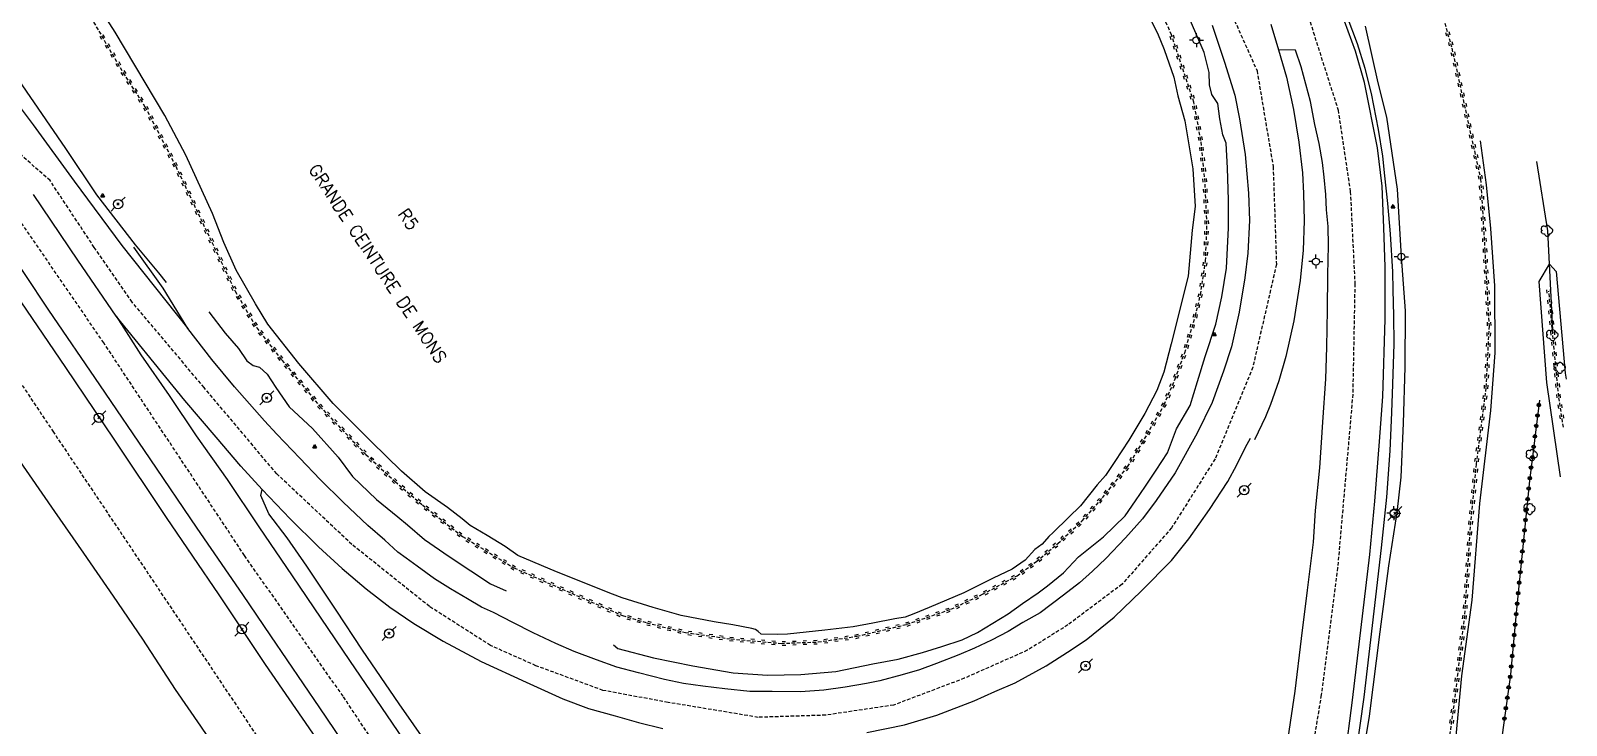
# Model space of a CAD drawing. Header units: millimetres. Extents: x 117000 to 118000, y 126000 to 127000.
# Drawn here: x 117551.4 to 117770.5, y 126405.5 to 126504.6 of the extents above; entities that cross this region are included whole.
import ezdxf
from ezdxf.enums import TextEntityAlignment as Align

# ---------------------------------------------------------------- set-up
doc = ezdxf.new("R2010")
doc.units = ezdxf.units.MM
doc.linetypes.add('DASHED', pattern=[0.75, 0.5, -0.25])
doc.layers.get('0').update_dxf_attribs({"linetype": 'CONTINUOUS'})
for name, color, linetype in [('W0001', 6, 'DASHED'), ('W0008', 7, 'CONTINUOUS'), ('W0010', 4, 'CONTINUOUS'), ('W0211', 2, 'CONTINUOUS'), ('W0220', 5, 'DASHED'), ('W0300', 7, 'CONTINUOUS'), ('W0323', 7, 'CONTINUOUS'), ('W0330', 7, 'CONTINUOUS'), ('W0473', 7, 'CONTINUOUS'), ('W0610', 7, 'CONTINUOUS'), ('W0850', 7, 'CONTINUOUS'), ('W0989', 7, 'CONTINUOUS'), ('W0990', 7, 'CONTINUOUS')]:
    doc.layers.add(name, color=color, linetype=linetype)
doc.styles.get("Standard").update_dxf_attribs({"font": 'romans.shx', "width": 0.85})

# ---------------------------------------------------------------- blocks, each defined once
blk = doc.blocks.new('T610')
for p, q in [((-0.500001, 0), (-1.000002, 0)), ((0, 0.500001), (0, 1.000002)), ((0.500001, 0), (1.000002, 0)), ((0, -0.500001), (0, -1.000002))]:
    blk.add_line(p, q)
blk.add_ellipse((0, 0), major_axis=(-0.353554, 0.353554), ratio=1, start_param=3.926990817, end_param=10.2101761242)
blk = doc.blocks.new('T473')
for p, q in [((-0.166667, 0.166667), (0.166667, -0.166667)), ((-0.166667, -0.166667), (0.166667, 0.166667)), ((0.500001, 0.500001), (1.000002, 1.000002)), ((-1.000002, -1.000002), (-0.500001, -0.500001))]:
    blk.add_line(p, q)
blk.add_ellipse((0, 0), major_axis=(0.471405, 0.471405), ratio=1, start_param=5.4977871438, end_param=11.780972451)
blk = doc.blocks.new('T850')
for p, q in [((-0.25, -0.15), (0, 0.32)), ((0, 0.32), (0.25, -0.15)), ((-0.25, -0.15), (0.25, -0.15))]:
    blk.add_line(p, q)
for major_axis in [(-0.106, 0.106), (-0.0354, 0.0354), (-0.0236, 0.0236)]:
    blk.add_ellipse((0, 0), major_axis=major_axis, ratio=1, start_param=3.926991, end_param=10.210176)
blk = doc.blocks.new('T300')
for p, q in [((-0.8, 0.51), (-0.86, 0.34)), ((-0.86, 0.34), (-0.86, 0.17)), ((-0.86, 0.17), (-0.74, 0.06)), ((-0.69, 0.63), (-0.8, 0.51)), ((-0.8, -0.06), (-0.74, 0.06)), ((-0.74, 0.06), (-0.69, 0.11)), ((-0.57, 0.69), (-0.69, 0.63)), ((-0.46, 0.69), (-0.57, 0.69)), ((-0.29, 0.63), (-0.46, 0.69)), ((-0.29, 0.63), (-0.17, 0.74)), ((-0.23, 0.57), (-0.29, 0.63)), ((-0.17, 0.74), (-0.06, 0.8)), ((-0.06, 0.8), (0.06, 0.8)), ((0.06, 0.8), (0.23, 0.74)), ((0.23, 0.74), (0.34, 0.63)), ((0.34, 0.63), (0.4, 0.51)), ((0.46, 0.46), (0.34, 0.46)), ((0.4, 0.51), (0.4, 0.46)), ((0.57, 0.4), (0.46, 0.46)), ((0.57, 0.4), (0.69, 0.29)), ((0.69, 0.29), (0.74, 0.17)), ((0.74, 0.06), (0.69, -0.17)), ((0.74, 0.17), (0.74, 0.06)), ((-0.8, -0.17), (-0.8, -0.06)), ((-0.8, -0.23), (-0.8, -0.17)), ((-0.74, -0.34), (-0.8, -0.23)), ((-0.69, -0.4), (-0.74, -0.34)), ((-0.51, -0.46), (-0.69, -0.4)), ((-0.4, -0.46), (-0.51, -0.46)), ((-0.4, -0.46), (-0.34, -0.46)), ((-0.34, -0.46), (-0.34, -0.4)), ((-0.34, -0.51), (-0.34, -0.46)), ((-0.29, -0.63), (-0.34, -0.51)), ((-0.17, -0.74), (-0.29, -0.63)), ((-0.06, -0.8), (-0.17, -0.74)), ((0.06, -0.8), (-0.06, -0.8)), ((0.17, -0.74), (0.06, -0.8)), ((0.23, -0.69), (0.17, -0.74)), ((0.29, -0.46), (0.23, -0.46)), ((0.29, -0.63), (0.23, -0.69)), ((0.46, -0.4), (0.29, -0.46)), ((0.34, -0.51), (0.29, -0.63)), ((0.34, -0.51), (0.34, -0.46)), ((0.57, -0.34), (0.46, -0.4)), ((0.63, -0.29), (0.57, -0.34)), ((0.69, -0.17), (0.63, -0.29))]:
    blk.add_line(p, q)
blk = doc.blocks.new('t323o')
at = {"color": 0, "linetype": 'Continuous'}
for radius in [0.25, 0.15]:
    blk.add_circle((0, 0), radius, dxfattribs=at)
blk = doc.blocks.new('t220o')
at = {"color": 0, "linetype": 'Continuous'}
for p, q in [((-0.25, 0.25), (0.25, 0.25)), ((-0.25, -0.25), (0.25, -0.25))]:
    blk.add_line(p, q, dxfattribs=at)

msp = doc.modelspace()

# ---------------------------------------------------------------- linework, layer by layer
at = {"layer": 'W0001'}
for points in [[(117402.43, 126675), (117437.33, 126622.68), (117450.1, 126603.54), (117485.01, 126551.28), (117518.98, 126500.82), (117554.53, 126447.48), (117591.14, 126392.81), (117608.37, 126367.36), (117630.46, 126333.74), (117648.52, 126304.7), (117660.15, 126285.37), (117675.05, 126258.71), (117687.81, 126234.34), (117689.57, 126230.79)], [(117721, 126510.85), (117726.36, 126498.9), (117728.66, 126485.22), (117729.13, 126471.27), (117725.75, 126456.59), (117720.37, 126443.52), (117714.16, 126433.67), (117707.1, 126425.64), (117699.37, 126419.83), (117693.58, 126416.21), (117684.59, 126412.22), (117674.51, 126408.4), (117664.81, 126406.96), (117655.18, 126406.65), (117642.33, 126408.78), (117633.04, 126410.49), (117623.47, 126414.02), (117616.99, 126416.9), (117608.28, 126422.46), (117597.21, 126431.32), (117586.49, 126441.39), (117576.12, 126453.71), (117565.85, 126465.9), (117560.45, 126473.7), (117554.15, 126483.22), (117548.73, 126488.01)], [(117733.48, 126507.28), (117737.93, 126493.29), (117739.67, 126481.64), (117740.32, 126468.5), (117740.02, 126452.72), (117737.86, 126427.99), (117735.52, 126409.84), (117732.58, 126391.9)], [(117704.42, 126233.55), (117694.24, 126253.66), (117681.6, 126276.19), (117668.23, 126298.84), (117648.92, 126329.99), (117627.47, 126362.38), (117615.43, 126380.45), (117595.95, 126409.66), (117581.89, 126429.74), (117561.82, 126460.06), (117541.04, 126490.36)]]:
    msp.add_lwpolyline(points, dxfattribs=at)
at = {"layer": 'W0008'}
for points in [[(117439.77, 126654), (117445.48, 126645.43), (117452.24, 126635.33), (117461.21, 126621.95), (117468.49, 126611.61), (117476.49, 126599.63), (117483.41, 126589.44), (117489.56, 126580.03), (117498.38, 126567.05), (117504.31, 126558.66), (117510.5, 126549.25), (117518.76, 126537.45), (117525.27, 126527.99), (117532.01, 126518.09), (117538.1, 126509.84), (117544.15, 126501.27), (117551.72, 126491.2), (117557.6, 126483.14), (117564.4, 126473.95), (117573.82, 126462.1)], [(117619.59, 126367.99), (117613.33, 126377.33), (117606.06, 126387.94), (117601.99, 126394.15), (117592.63, 126407.99), (117585.63, 126418.28), (117581.66, 126424.18), (117575.14, 126433.62), (117568.42, 126443.52), (117561.24, 126454.07), (117553.98, 126464.76), (117546.98, 126475.22), (117540.81, 126484.28), (117530.57, 126499.39), (117522.2, 126511.58), (117513.95, 126523.98), (117505.15, 126536.68), (117497.5, 126547.89), (117490.66, 126558.04), (117481.36, 126571.76), (117462.95, 126598.87), (117445.51, 126624.37), (117440.42, 126631.99)], [(117577.33, 126478.51), (117573.5, 126486.85), (117570.5, 126492.51), (117567.74, 126497.24), (117563.46, 126504.38), (117558.78, 126511.73), (117553.63, 126518.72), (117550.43, 126523.69), (117543.48, 126534.64), (117537.33, 126543.8), (117532.15, 126551.47), (117527.56, 126557.96), (117522.78, 126564.95), (117520.16, 126569.28)], [(117710.74, 126507.04), (117712.14, 126504.25), (117713.12, 126501.93), (117714.51, 126498), (117715.04, 126495.32), (117716.05, 126491.74), (117717.19, 126484.92), (117717.52, 126479.54), (117717.1, 126476.13), (117716.52, 126469.59), (117714.1, 126459.95), (117713.07, 126455.91), (117712.07, 126453.3), (117710.34, 126450.02), (117708.06, 126446.2), (117706.05, 126443.13), (117704.72, 126441.14), (117703.53, 126439.81), (117701.15, 126436.82), (117699.46, 126435.14), (117697.26, 126433.04), (117696.65, 126432.47), (117695.7, 126431.37), (117694.65, 126430.61), (117693.29, 126429.05), (117691.41, 126427.78), (117688.69, 126426.5), (117684.54, 126424.42), (117679.57, 126422.33), (117677.41, 126421.43), (117676.15, 126420.93), (117674.7, 126420.72), (117671.54, 126420.07), (117668.75, 126419.54), (117664.71, 126419.08), (117659.37, 126418.53), (117657.92, 126418.48), (117655.63, 126418.53), (117655.18, 126418.88), (117654.81, 126419.18), (117654.28, 126419.33), (117651.56, 126419.85), (117648.92, 126420.28), (117644.21, 126421.18), (117640.18, 126422.32), (117635.8, 126423.71), (117634.38, 126424.24), (117626.43, 126427.42), (117620.89, 126429.73), (117619.08, 126431.04), (117616.5, 126432.58), (117614.07, 126434), (117612.93, 126434.97), (117610.86, 126436.57), (117607.65, 126438.84), (117604.27, 126441.79), (117599.97, 126445.98), (117594.54, 126451.41), (117589.65, 126457.15), (117585.23, 126462.76), (117583.44, 126465.65), (117580.69, 126470.45), (117578.95, 126474.39), (117577.33, 126478.51)], [(117738.91, 126400.63), (117739.97, 126409.12), (117742.45, 126429.87), (117743.19, 126437.48), (117743.84, 126446), (117744.32, 126452.41), (117744.62, 126463.47), (117744.64, 126470.9), (117744.46, 126476.49), (117744.21, 126482.42), (117743.56, 126487.9), (117741.71, 126497.23), (117740.4, 126501.7), (117738.34, 126507.38)], [(117719.94, 126505.4), (117721.72, 126500.1), (117723.17, 126495.41), (117723.86, 126492.01), (117724.68, 126486.95), (117725.16, 126481.45), (117725.28, 126477.53), (117725.04, 126472.89), (117724.63, 126469.34), (117723.82, 126464.47), (117722.71, 126459.52), (117721.56, 126456.02), (117719.95, 126451.58), (117717.8, 126447.21), (117714.68, 126441.52), (117711.95, 126437.57), (117710.02, 126434.99), (117707.61, 126432.25), (117704.78, 126429.3), (117702.9, 126427.49), (117701.02, 126425.83), (117698.75, 126424.06), (117695.4, 126421.56), (117692.95, 126420.2), (117690.87, 126418.9), (117688.49, 126417.65), (117686.04, 126416.52), (117683.81, 126415.55), (117680.63, 126414.31), (117678.21, 126413.44), (117675.74, 126412.7), (117672.54, 126411.87), (117670.64, 126411.49), (117667.59, 126410.94), (117664.55, 126410.55), (117661.23, 126410.28), (117657.19, 126410.32), (117653.99, 126410.33), (117650.44, 126410.7), (117647.28, 126411.1), (117644.55, 126411.48), (117641.8, 126412.07), (117638.12, 126412.99), (117635.92, 126413.57), (117635, 126413.83), (117632.1, 126414.85), (117628.94, 126416.03), (117626.31, 126417.18), (117623.09, 126418.7), (117620.2, 126420.16), (117617.4, 126421.61), (117615.71, 126422.38), (117613.71, 126423.54), (117611.26, 126424.98), (117608.98, 126426.4), (117606.52, 126428.2), (117604.96, 126429.34), (117603.78, 126430.21), (117601.91, 126431.92), (117599.47, 126434.01), (117595.97, 126437.37), (117592.68, 126440.6), (117589.79, 126443.61), (117586.48, 126447.04), (117584.76, 126448.95), (117580.47, 126453.82), (117577.23, 126457.71), (117573.82, 126462.1), (117570.29, 126467.9), (117566.08, 126473.71)], [(117733.56, 126424.8), (117734.4, 126431.66), (117734.7, 126436.16), (117735.3, 126442.25), (117735.77, 126448.76), (117736.16, 126454.95), (117736.31, 126459.44), (117736.43, 126464.79), (117736.48, 126469.79), (117736.58, 126473.96), (117736.5, 126476.69), (117736.29, 126479.03), (117736.2, 126481.25), (117735.93, 126483.71), (117735.72, 126485.81), (117735.21, 126488.51), (117734.63, 126491.21), (117733.97, 126494.51), (117733.33, 126497), (117732.65, 126499.45), (117731.84, 126501.82), (117729.42, 126501.9)], [(117754.04, 126359.37), (117752.07, 126357.58), (117750.56, 126357.9), (117750.04, 126358.89), (117751.21, 126361.25), (117751.45, 126363.71), (117751.73, 126368.14), (117751.77, 126373.61), (117751.97, 126378.1), (117752.71, 126384.39), (117753.48, 126391.18), (117754.56, 126401.49), (117755.58, 126412.57), (117757.04, 126423.38), (117758.16, 126437.17), (117759.74, 126450.43), (117760.33, 126458.63), (117760.28, 126468.19), (117759.7, 126476.38), (117759.09, 126482.61), (117758.23, 126488.89)], [(117522.33, 126484.47), (117524.81, 126480.92), (117527.3, 126477.17), (117530.83, 126471.73), (117535.17, 126465.49), (117539.44, 126459.13), (117545.26, 126450.34), (117549.38, 126443.87), (117554.76, 126436.03), (117558.91, 126430.08), (117563.15, 126423.96), (117567.32, 126417.8), (117572.01, 126410.61), (117575.63, 126405.39), (117579.52, 126399.63), (117586.19, 126389.33), (117590.84, 126382.2), (117593.78, 126377.67), (117600.41, 126367.67)], [(117584.39, 126439.14), (117581.35, 126442.47), (117577.85, 126446.64), (117573.38, 126451.85), (117569, 126457.24), (117563.59, 126463.89), (117558.12, 126471.85), (117551.77, 126481.24)], [(117769.66, 126440.96), (117767.72, 126454.4), (117766.64, 126468.82), (117768.1, 126471.32), (117769.03, 126470.26), (117770.34, 126455.77), (117770.49, 126454.89)], [(117563.59, 126463.89), (117567.1, 126458.35), (117571.14, 126452.55), (117575.01, 126446.81), (117579.41, 126440.59), (117583.95, 126433.81), (117588.68, 126426.84), (117596.86, 126414.75), (117604.5, 126403.6), (117610.43, 126394.64), (117617.15, 126384.83), (117625.25, 126372.48), (117627.98, 126368.23)], [(117670.71, 126404.48), (117676.06, 126405.6), (117680.68, 126406.95), (117686.01, 126409.01), (117688.96, 126410.35), (117691.85, 126411.55), (117696.26, 126414), (117699.32, 126415.96), (117702, 126417.72), (117705.99, 126420.93), (117709.89, 126424.69), (117714.18, 126429.01), (117716.64, 126432.14), (117719.58, 126436.29), (117722.21, 126440.28), (117723.47, 126442.66), (117724.71, 126445.17), (117725.41, 126446.5)], [(117630.99, 126368.82), (117627.24, 126374.51), (117622.43, 126382.25), (117618.19, 126388.1), (117615, 126392.56), (117611.46, 126397.93), (117608.13, 126402.59), (117603.95, 126408.6), (117598.74, 126416.21), (117594.99, 126421.95), (117590.78, 126428.21), (117588, 126432.25), (117585.38, 126435.7), (117584.2, 126438.3), (117584.39, 126439.14)], [(117584.39, 126439.14), (117588.39, 126434.96), (117592.46, 126430.97), (117595.83, 126427.89), (117599.26, 126424.98), (117602.62, 126422.35), (117606.07, 126420.06), (117610.23, 126417.5), (117615.66, 126414.63), (117622.07, 126411.65), (117627.31, 126409.31), (117630.99, 126407.9), (117634.77, 126406.86), (117638.09, 126405.92), (117641.6, 126405.07)], [(117725.44, 126359.95), (117726.27, 126367.26), (117727.34, 126376.31), (117728.93, 126388.84), (117730.28, 126400.15), (117731.82, 126410.39), (117732.71, 126417.88), (117733.56, 126424.8)]]:
    msp.add_lwpolyline(points, dxfattribs=at)
at = {"layer": 'W0010'}
for points in [[(117566.35, 126474.06), (117560.84, 126481.17), (117556.4, 126487.78), (117549.66, 126497.63), (117540.24, 126511.11), (117532.14, 126523.42), (117524.93, 126533.85), (117507.66, 126559.58), (117493.78, 126580.36), (117480.41, 126599.68), (117468.44, 126617.11), (117457.96, 126632.8)], [(117616.12, 126367.82), (117610.43, 126376.2), (117600.65, 126390.78), (117592.57, 126402.99), (117584.91, 126414.18), (117578.29, 126424.12), (117570.75, 126435.17), (117563.3, 126446.32), (117556.42, 126456.58), (117548.43, 126468.31), (117542.38, 126477.44), (117535.94, 126487), (117528.01, 126498.74), (117511.43, 126523.24), (117500.2, 126540.07), (117486.84, 126559.87), (117477.71, 126573.58), (117470.82, 126583.62), (117465.72, 126591.26), (117460.47, 126599.18), (117452.44, 126610.84), (117444.82, 126622.27), (117442.62, 126625.5), (117439.12, 126631.02)], [(117739.22, 126392.37), (117741.63, 126409.51), (117743.3, 126423.83), (117744.13, 126430.81), (117744.87, 126438.05), (117745.38, 126444.65), (117745.61, 126450.14), (117745.75, 126454.16), (117745.92, 126459.95), (117745.88, 126463.95), (117745.79, 126467.63), (117745.72, 126470.21), (117745.41, 126475.64), (117745.04, 126479.94), (117744.59, 126483.91), (117744.3, 126486.69), (117743.71, 126490.51), (117742.71, 126495.64), (117741.79, 126499.23), (117740.71, 126502.72), (117739.21, 126506.65)], [(117728.33, 126505.56), (117729.42, 126501.9), (117730.56, 126497.96), (117731.55, 126493.38), (117732.34, 126488.7), (117732.84, 126484.33), (117732.98, 126481.4), (117733.08, 126477.49), (117732.93, 126473.28), (117732.51, 126468.95), (117731.59, 126463.2), (117730.46, 126458.12), (117729.48, 126454.68), (117728.29, 126451.26), (117727.59, 126449.53), (117725.98, 126446.26)], [(117570.77, 126468.67), (117569.67, 126470.07), (117566.35, 126474.06)]]:
    msp.add_lwpolyline(points, dxfattribs=at)
at = {"layer": 'W0211'}
for points in [[(117634.52, 126416.99), (117635.18, 126416.45), (117640.24, 126415.15), (117645.86, 126414), (117651.61, 126412.98), (117656.51, 126412.67), (117661.25, 126412.75), (117666.27, 126413.19), (117671.54, 126414.28), (117675.17, 126414.94), (117678.64, 126415.92), (117681.38, 126416.74), (117684.29, 126417.71), (117686.49, 126418.76), (117688.68, 126420.1), (117690.87, 126421.41), (117692.88, 126422.91), (117695.12, 126424.39), (117696.48, 126425.41), (117698.73, 126427.27), (117700.91, 126429.55), (117704.47, 126432.41), (117707.53, 126435.39), (117709.04, 126437.55), (117710.44, 126439.63), (117711.97, 126441.92), (117713.57, 126444.4), (117714.89, 126447.82), (117716.82, 126451.16), (117717.89, 126454.55), (117718.96, 126458.11), (117720.48, 126462.73), (117721.36, 126466.66), (117721.99, 126470.74), (117722.3, 126476.5), (117722.29, 126480.48), (117722.17, 126485), (117721.95, 126488.54), (117721.48, 126489.76), (117721.07, 126492.01), (117720.75, 126494.21), (117719.93, 126495.5), (117719.56, 126496.89), (117719.54, 126498.64), (117718.84, 126501.5), (117716.86, 126506.02)], [(117741.81, 126505.25), (117743.6, 126497.16), (117744.83, 126492.27), (117746.34, 126482), (117746.95, 126472.35), (117747.5, 126464.62), (117747.44, 126456.6), (117747.23, 126448.62), (117746.88, 126440.91), (117746.31, 126435.88), (117745.12, 126428.26), (117743.87, 126418.87), (117742.38, 126406.82), (117740.54, 126395.81)], [(117576.81, 126464.49), (117579.13, 126461.44), (117581.02, 126459.25), (117582.21, 126457.52), (117583.14, 126456.85), (117584.05, 126456.62), (117585.14, 126455.61), (117586.38, 126453.7), (117588.24, 126450.95), (117591.58, 126447.88), (117595.26, 126443.79), (117597.31, 126441.02), (117600.74, 126437.74), (117603.78, 126435.24), (117605.13, 126434.09), (117607.59, 126432.03), (117611.1, 126429.59), (117614.17, 126427.53), (117617.01, 126425.69), (117619.21, 126424.69)]]:
    msp.add_lwpolyline(points, dxfattribs=at)
at = {"layer": 'W0220'}
for points in [[(117558.86, 126508.42), (117564.57, 126498.6), (117567.7, 126493.75), (117572.08, 126485.26), (117580.55, 126467.44), (117583.63, 126462.21), (117587.21, 126457.61), (117592.65, 126450.99), (117599.2, 126444.16), (117603.39, 126440.28), (117607.28, 126436.95), (117613, 126432.45), (117620.34, 126427.97), (117635.83, 126421.16), (117639.31, 126420.13), (117644.79, 126418.76), (117651.33, 126417.83), (117658.46, 126417.2), (117663.73, 126417.4), (117669.27, 126418.21), (117676.41, 126419.92), (117682.69, 126422.08), (117687.19, 126424.2), (117692.12, 126426.85), (117694.88, 126428.88), (117697.93, 126431.46), (117701.42, 126434.67), (117704.29, 126437.96), (117707.9, 126442.4), (117709.95, 126445.75), (117713.12, 126451.24), (117714.66, 126454.92), (117716.04, 126458.67), (117717.57, 126463.91), (117718.3, 126466.94), (117719.02, 126471.76), (117719.22, 126476.99), (117718.94, 126483.01), (117718.35, 126488.96), (117717.36, 126494.43), (117714.15, 126504), (117711.54, 126510.11)], [(117751.7, 126510.72), (117754.16, 126502.1), (117758.26, 126483.43), (117758.86, 126473.36), (117759.46, 126462.5), (117759.02, 126453.65), (117757.62, 126442.79), (117756.76, 126433.84), (117755.96, 126421.18), (117754.53, 126409.1), (117753.2, 126399.55)], [(117770.08, 126448.04), (117769.41, 126452.42), (117767.99, 126467.46)]]:
    msp.add_lwpolyline(points, dxfattribs=at)
at = {"layer": 'W0323'}
msp.add_lwpolyline([(117766.65, 126451.88), (117765.24, 126440.41), (117763.39, 126422.06), (117762.52, 126412.74), (117760.35, 126396.95), (117759.38, 126385.58), (117759.62, 126382.85), (117758.4, 126375.21)], dxfattribs=at)
at = {"layer": 'W0330'}
msp.add_lwpolyline([(117766.22, 126485.94), (117767.81, 126476.07), (117768.53, 126461.93)], dxfattribs=at)

# ---------------------------------------------------------------- block references
at = {"layer": 'W0220'}
for p, rotation in [((117753.56, 126504.2), 285.941883892385), ((117561.58, 126503.74), 300.1820351150287), ((117562.34, 126502.45), 300.1820351150287), ((117714.27, 126503.64), 108.5462584008574), ((117714.75, 126502.22), 108.5462584008574), ((117753.97, 126502.76), 285.941883892385), ((117563.09, 126501.15), 300.1820351150287), ((117563.85, 126499.85), 300.1820351150287), ((117715.23, 126500.8), 108.5462584008574), ((117754.33, 126501.3), 282.4019717932596), ((117754.66, 126499.84), 282.4019717932596), ((117564.6, 126498.56), 302.7757921832787), ((117715.7, 126499.38), 108.5462584008574), ((117716.18, 126497.96), 108.5462584008574), ((117754.98, 126498.37), 282.4019717932596), ((117565.41, 126497.3), 302.7757921832787), ((117566.23, 126496.03), 302.7757921832787), ((117716.66, 126496.53), 108.5462584008574), ((117755.3, 126496.91), 282.4019717932596), ((117755.62, 126495.44), 282.4019717932596), ((117567.04, 126494.77), 302.7757921832787), ((117567.83, 126493.5), 297.2890875449439), ((117717.14, 126495.11), 108.5462584008574), ((117717.5, 126493.66), 100.2051921061092), ((117755.94, 126493.98), 282.4019717932596), ((117568.51, 126492.17), 297.2890875449439), ((117717.77, 126492.18), 100.2051921061092), ((117756.27, 126492.51), 282.4019717932596), ((117756.59, 126491.05), 282.4019717932596), ((117569.2, 126490.83), 297.2890875449439), ((117569.89, 126489.5), 297.2890875449439), ((117718.03, 126490.71), 100.2051921061092), ((117718.3, 126489.23), 100.2051921061092), ((117756.91, 126489.58), 282.4019717932596), ((117570.58, 126488.17), 297.2890875449439), ((117571.27, 126486.83), 297.2890875449439), ((117718.47, 126487.74), 95.67056015952797), ((117757.23, 126488.12), 282.4019717932596), ((117757.56, 126486.65), 282.4019717932596), ((117571.95, 126485.5), 297.2890875449439), ((117718.62, 126486.25), 95.67056015952797), ((117718.77, 126484.76), 95.67056015952797), ((117757.88, 126485.19), 282.4019717932596), ((117572.61, 126484.15), 295.4258851749209), ((117573.25, 126482.8), 295.4258851749209), ((117718.91, 126483.26), 95.67056015952797), ((117758.2, 126483.72), 282.4019717932596), ((117758.34, 126482.23), 273.3978059085581), ((117573.89, 126481.44), 295.4258851749209), ((117574.54, 126480.09), 295.4258851749209), ((117719, 126481.77), 92.67249771931382), ((117719.07, 126480.27), 92.67249771931382), ((117758.42, 126480.74), 273.3978059085581), ((117575.18, 126478.73), 295.4258851749209), ((117719.14, 126478.77), 92.67249771931382), ((117758.51, 126479.24), 273.3978059085581), ((117575.83, 126477.38), 295.4258851749209), ((117576.47, 126476.02), 295.4258851749209), ((117719.17, 126475.77), 87.8550112960414), ((117719.21, 126477.27), 92.67249771931382), ((117758.6, 126477.74), 273.3978059085581), ((117758.69, 126476.24), 273.3978059085581), ((117577.11, 126474.67), 295.4258851749209), ((117719.12, 126474.27), 87.8550112960414), ((117758.78, 126474.75), 273.3978059085581), ((117577.76, 126473.31), 295.4258851749209), ((117578.4, 126471.96), 295.4258851749209), ((117718.95, 126471.28), 81.45586273946023), ((117719.06, 126472.78), 87.8550112960414), ((117758.87, 126473.25), 273.1783689776355), ((117758.95, 126471.75), 273.1783689776355), ((117579.05, 126470.6), 295.4258851749209), ((117579.69, 126469.25), 295.4258851749209), ((117718.73, 126469.8), 81.45586273946023), ((117759.03, 126470.25), 273.1783689776355), ((117580.33, 126467.89), 295.4258851749209), ((117718.27, 126466.83), 76.37354599393173), ((117718.51, 126468.31), 81.45586273946023), ((117759.12, 126468.76), 273.1783689776355), ((117759.2, 126467.26), 273.1783689776355), ((117768, 126467.42), 95.39486618811931), ((117581.06, 126466.58), 300.5182306787643), ((117581.82, 126465.29), 300.5182306787643), ((117717.92, 126465.38), 76.37354599393173), ((117759.28, 126465.76), 273.1783689776355), ((117768.14, 126465.93), 95.39486618811931), ((117582.58, 126464), 300.5182306787643), ((117583.34, 126462.7), 300.5182306787643), ((117717.15, 126462.48), 73.8166482165764), ((117717.57, 126463.92), 76.37354599393173), ((117759.37, 126464.26), 273.1783689776355), ((117759.45, 126462.77), 273.1783689776355), ((117768.28, 126464.43), 95.39486618811931), ((117768.42, 126462.94), 95.39486618811931), ((117584.2, 126461.48), 307.8930680804455), ((117585.12, 126460.3), 307.8930680804455), ((117716.73, 126461.04), 73.8166482165764), ((117759.4, 126461.27), 267.1534187682032), ((117768.56, 126461.45), 95.39486618811931), ((117586.04, 126459.11), 307.8930680804455), ((117715.86, 126458.17), 69.71275777915963), ((117716.31, 126459.6), 73.8166482165764), ((117759.25, 126458.27), 267.1534187682032), ((117759.33, 126459.77), 267.1534187682032), ((117768.7, 126459.95), 95.39486618811931), ((117768.84, 126458.46), 95.39486618811931), ((117586.97, 126457.93), 307.8930680804455), ((117587.91, 126456.76), 309.4305569992722), ((117715.34, 126456.76), 69.71275777915963), ((117759.18, 126456.77), 267.1534187682032), ((117768.98, 126456.96), 95.39486618811931), ((117588.86, 126455.6), 309.4305569992722), ((117589.82, 126454.45), 309.4305569992722), ((117714.26, 126453.96), 67.26525644828703), ((117714.82, 126455.35), 69.71275777915963), ((117759.03, 126453.78), 267.1534187682032), ((117759.11, 126455.28), 267.1534187682032), ((117769.12, 126455.47), 95.39486618811931), ((117769.27, 126453.98), 95.39486618811931), ((117590.77, 126453.29), 309.4305569992722), ((117591.72, 126452.13), 309.4305569992722), ((117713.68, 126452.58), 67.26525644828703), ((117758.85, 126452.29), 262.608288346239), ((117769.41, 126452.48), 95.39486618811931), ((117592.68, 126450.97), 313.7701874989368), ((117593.71, 126449.89), 313.7701874989368), ((117712.34, 126449.9), 60.02408406401563), ((117713.09, 126451.2), 60.02408406401563), ((117758.65, 126450.8), 262.608288346239), ((117769.63, 126451), 98.67276968823855), ((117769.86, 126449.52), 98.67276968823855), ((117594.75, 126448.8), 313.7701874989368), ((117595.79, 126447.72), 313.7701874989368), ((117710.84, 126447.3), 60.02408406401563), ((117711.59, 126448.6), 60.02408406401563), ((117758.27, 126447.83), 262.608288346239), ((117758.46, 126449.31), 262.608288346239), ((117596.83, 126446.64), 313.7701874989368), ((117597.86, 126445.55), 313.7701874989368), ((117710.09, 126446), 60.02408406401563), ((117758.08, 126446.34), 262.608288346239), ((117598.9, 126444.47), 313.7701874989368), ((117599.98, 126443.43), 317.205595644168), ((117708.54, 126443.44), 58.56422144168091), ((117709.32, 126444.72), 58.56422144168091), ((117757.69, 126443.36), 262.608288346239), ((117757.88, 126444.85), 262.608288346239), ((117601.08, 126442.42), 317.205595644168), ((117602.19, 126441.4), 317.205595644168), ((117706.78, 126441.02), 50.8847524795091), ((117707.72, 126442.18), 50.8847524795091), ((117757.53, 126441.87), 264.5500018234372), ((117603.29, 126440.38), 317.205595644168), ((117604.42, 126439.4), 319.4205180063856), ((117605.56, 126438.42), 319.4205180063856), ((117704.88, 126438.69), 50.8847524795091), ((117705.83, 126439.85), 50.8847524795091), ((117757.24, 126438.89), 264.5500018234372), ((117757.39, 126440.38), 264.5500018234372), ((117606.7, 126437.45), 319.4205180063856), ((117607.86, 126436.49), 321.7808062138375), ((117702.94, 126436.41), 48.88808918975748), ((117703.92, 126437.54), 48.88808918975748), ((117757.1, 126437.39), 264.5500018234372), ((117609.04, 126435.57), 321.7808062138375), ((117610.22, 126434.64), 321.7808062138375), ((117700.91, 126434.2), 42.63007937531997), ((117701.95, 126435.28), 48.88808918975748), ((117756.82, 126434.41), 264.5500018234372), ((117756.96, 126435.9), 264.5500018234372), ((117611.39, 126433.71), 321.7808062138375), ((117612.57, 126432.78), 321.7808062138375), ((117613.82, 126431.95), 328.6525109277958), ((117698.7, 126432.17), 42.63007937531997), ((117699.81, 126433.18), 42.63007937531997), ((117756.7, 126432.91), 266.3588966571918), ((117615.1, 126431.17), 328.6525109277958), ((117616.38, 126430.39), 328.6525109277958), ((117617.66, 126429.61), 328.6525109277958), ((117696.44, 126430.2), 40.17242342036163), ((117697.59, 126431.17), 40.17242342036163), ((117756.51, 126429.92), 266.3588966571918), ((117756.61, 126431.41), 266.3588966571918), ((117618.94, 126428.83), 328.6525109277958), ((117620.22, 126428.05), 328.6525109277958), ((117621.59, 126427.43), 336.2496376992278), ((117692.9, 126427.42), 36.37868842792497), ((117694.11, 126428.31), 36.37868842792497), ((117695.29, 126429.23), 40.17242342036163), ((117756.42, 126428.42), 266.3588966571918), ((117622.96, 126426.82), 336.2496376992278), ((117624.33, 126426.22), 336.2496376992278), ((117625.71, 126425.61), 336.2496376992278), ((117689.01, 126425.18), 28.24798316901257), ((117690.33, 126425.89), 28.24798316901257), ((117691.65, 126426.6), 28.24798316901257), ((117756.23, 126425.43), 266.3588966571918), ((117756.32, 126426.92), 266.3588966571918), ((117627.08, 126425.01), 336.2496376992278), ((117628.45, 126424.4), 336.2496376992278), ((117629.82, 126423.8), 336.2496376992278), ((117631.2, 126423.2), 336.2496376992278), ((117684.99, 126423.16), 25.26847566956381), ((117686.35, 126423.8), 25.26847566956381), ((117687.69, 126424.47), 28.24798316901257), ((117756.13, 126423.93), 266.3588966571918), ((117632.57, 126422.59), 336.2496376992278), ((117633.94, 126421.99), 336.2496376992278), ((117635.32, 126421.38), 336.2496376992278), ((117636.73, 126420.89), 343.518638156104), ((117679.42, 126420.95), 18.94540798150073), ((117680.84, 126421.44), 18.94540798150073), ((117682.26, 126421.93), 18.94540798150073), ((117683.63, 126422.52), 25.26847566956381), ((117755.93, 126420.94), 263.2810812490793), ((117756.04, 126422.43), 266.3588966571918), ((117638.17, 126420.47), 343.518638156104), ((117639.61, 126420.05), 345.9809691178459), ((117641.07, 126419.69), 345.9809691178459), ((117642.52, 126419.33), 345.9809691178459), ((117643.98, 126418.96), 345.9809691178459), ((117645.44, 126418.67), 351.9153324683663), ((117672.21, 126418.91), 13.48723251283211), ((117673.67, 126419.26), 13.48723251283211), ((117675.13, 126419.61), 13.48723251283211), ((117676.58, 126419.98), 18.94540798150073), ((117678, 126420.47), 18.94540798150073), ((117755.75, 126419.45), 263.2810812490793), ((117646.93, 126418.46), 351.9153324683663), ((117648.41, 126418.24), 351.9153324683663), ((117649.9, 126418.03), 351.9153324683663), ((117651.38, 126417.83), 354.94606554259), ((117652.88, 126417.69), 354.94606554259), ((117654.37, 126417.56), 354.94606554259), ((117655.87, 126417.43), 354.94606554259), ((117657.36, 126417.3), 354.94606554259), ((117658.86, 126417.21), 2.121096396901596), ((117660.36, 126417.27), 2.121096396901596), ((117661.85, 126417.33), 2.121096396901596), ((117663.35, 126417.38), 2.121096396901596), ((117664.84, 126417.56), 8.345374084108435), ((117666.33, 126417.78), 8.345374084108435), ((117667.81, 126417.99), 8.345374084108435), ((117669.29, 126418.21), 13.48723251283211), ((117670.75, 126418.56), 13.48723251283211), ((117755.4, 126416.47), 263.2810812490793), ((117755.58, 126417.96), 263.2810812490793), ((117755.23, 126414.98), 263.2810812490793), ((117755.05, 126413.49), 263.2810812490793), ((117754.7, 126410.51), 263.2810812490793), ((117754.87, 126412), 263.2810812490793), ((117754.52, 126409.02), 262.0270354478964), ((117754.11, 126406.05), 262.0270354478964), ((117754.31, 126407.53), 262.0270354478964)]:
    msp.add_blockref('t220o', p, dxfattribs=dict(at, rotation=rotation))
at = {"layer": 'W0300'}
for p in [(117767.77, 126476.05), (117768.53, 126461.16), (117769.58, 126456.5), (117765.6, 126444.05), (117765.28, 126436.36)]:
    msp.add_blockref('T300', p, dxfattribs=at)
at = {"layer": 'W0323'}
for p, rotation in [((117766.38, 126449.71), 262.9918258000852), ((117766.56, 126451.2), 262.9918258000852), ((117766.2, 126448.22), 262.9918258000852), ((117765.83, 126445.25), 262.9918258000852), ((117766.01, 126446.73), 262.9918258000852), ((117765.65, 126443.76), 262.9918258000852), ((117765.28, 126440.78), 262.9918258000852), ((117765.46, 126442.27), 262.9918258000852), ((117765.12, 126439.29), 264.250465468785), ((117764.82, 126436.3), 264.250465468785), ((117764.97, 126437.79), 264.250465468785), ((117764.67, 126434.81), 264.250465468785), ((117764.37, 126431.83), 264.250465468785), ((117764.52, 126433.32), 264.250465468785), ((117764.22, 126430.33), 264.250465468785), ((117764.07, 126428.84), 264.250465468785), ((117763.77, 126425.86), 264.250465468785), ((117763.92, 126427.35), 264.250465468785), ((117763.62, 126424.36), 264.250465468785), ((117763.33, 126421.38), 264.6731230864239), ((117763.47, 126422.87), 264.250465468785), ((117763.19, 126419.88), 264.6731230864239), ((117762.91, 126416.9), 264.6731230864239), ((117763.05, 126418.39), 264.6731230864239), ((117762.77, 126415.4), 264.6731230864239), ((117762.48, 126412.42), 262.1886872614144), ((117762.63, 126413.91), 264.6731230864239), ((117762.27, 126410.93), 262.1886872614144), ((117761.86, 126407.96), 262.1886872614144), ((117762.07, 126409.45), 262.1886872614144), ((117761.66, 126406.47), 262.1886872614144)]:
    msp.add_blockref('t323o', p, dxfattribs=dict(at, rotation=rotation))
at = {"layer": 'W0473'}
for p in [(117563.85, 126479.88), (117585.06, 126452.23), (117561.12, 126449.39), (117724.54, 126439.06), (117746.03, 126435.75), (117581.51, 126419.21), (117602.53, 126418.62), (117701.9, 126414)]:
    msp.add_blockref('T473', p, dxfattribs=at)
at = {"layer": 'W0610'}
for p in [(117717.71, 126503.24), (117734.76, 126471.66), (117746.95, 126472.35), (117745.88, 126435.79)]:
    msp.add_blockref('T610', p, dxfattribs=at)
at = {"layer": 'W0850'}
for p in [(117561.66, 126481.06), (117745.77, 126479.51), (117720.29, 126461.27), (117591.89, 126445.26)]:
    msp.add_blockref('T850', p, dxfattribs=at)

# ---------------------------------------------------------------- texts
at = {"layer": 'W0989'}
msp.add_text('GRANDE CEINTURE DE MONS', height=1.75, rotation=303.5532, dxfattribs=at).set_placement((117600.91, 126471.38), align=Align.MIDDLE_CENTER)
at = {"layer": 'W0990'}
msp.add_text('R5', height=1.75, rotation=305.3115, dxfattribs=at).set_placement((117605.27, 126477.69), align=Align.MIDDLE_CENTER)

doc.saveas('drawing.dxf')
